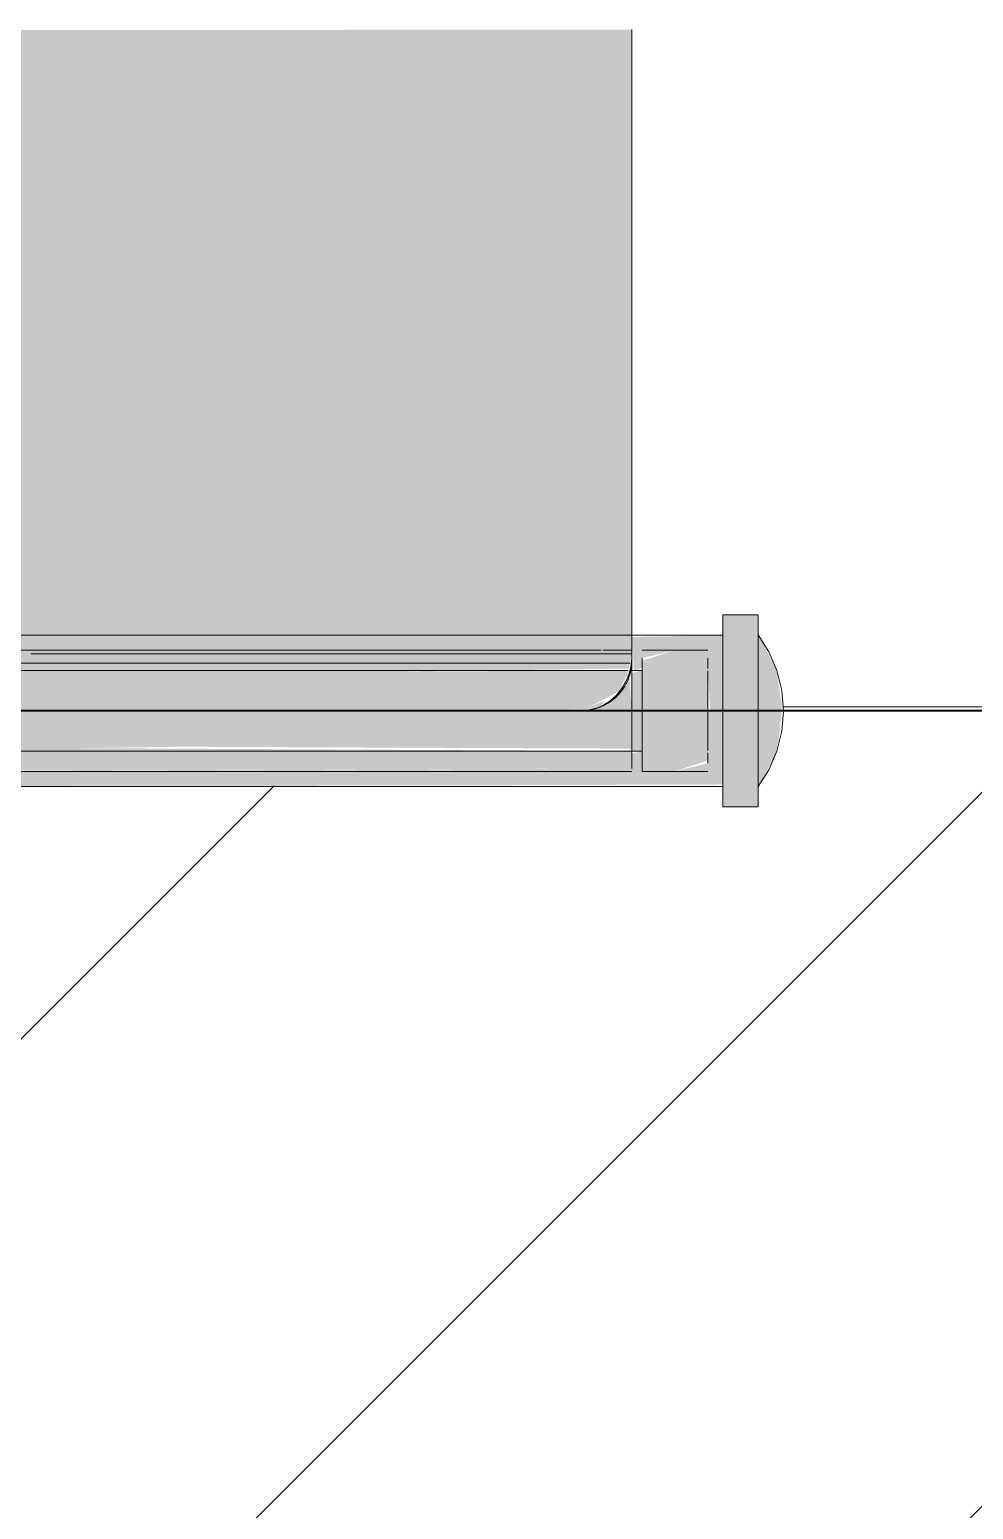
# Model space of a CAD drawing. Header units: millimetres. Extents: x 0 to 98412, y -2706 to 7916.
# Drawn here: x 82514.6 to 82608, y 520.9 to 667.5 of the extents above; entities that cross this region are included whole.
import ezdxf

# ---------------------------------------------------------------- set-up
doc = ezdxf.new("R2010")
doc.units = ezdxf.units.MM
for name, color, linetype, lineweight in [('0-1', 7, 'Continuous', 9), ('A-WALL-PATT', 7, 'Continuous', 9), ('P-SANR-FIXT', 7, 'Continuous', 9)]:
    doc.layers.add(name, color=color, linetype=linetype, lineweight=lineweight)
doc.layers.add('0-2', color=7, linetype='Continuous', lineweight=9, transparency=0.7)
doc.layers.add('A-DETL', color=5, linetype='Continuous', lineweight=40, true_color=0x0000ff)
doc.layers.add('A-DETL-GENF-1', color=7, linetype='Continuous', lineweight=9, true_color=0xe0e0e0)

# ---------------------------------------------------------------- blocks, each defined once
blk = doc.blocks.new('Sanitary_Toilet-Accessories_Gessi_Wall-mounted-paper-roll-holder-65449 - Chrome-30913797-Развертка 1_13-3')
at = {"layer": '0-2'}
for points in [[(-67785, 666.4), (-67725.5, 666.44), (-67725.5, 667.44), (-67844.5, 667.4), (-67844.5, 666.44), (-67791.33, 666.4)], [(-67759.18, 607.3), (-67725.5, 607.5), (-67725.5, 666.44), (-67844.5, 666.44), (-67844.5, 620.34), (-67843.38, 619.8), (-67839.23, 616.92), (-67836.56, 614.21), (-67835.44, 612.64), (-67833.95, 610.21), (-67832.6, 607.49), (-67825.41, 607.47), (-67759.6, 607.3)], [(-67714.45, 590.5), (-67713, 590.5), (-67713, 609.5), (-67716.5, 609.5), (-67716.5, 590.5), (-67714.75, 590.5)], [(-67716.5, 600), (-67716.5, 607.5), (-67725.5, 607.3), (-67725.31, 603.99), (-67724.5, 604.24), (-67724.5, 605.2), (-67721.25, 606), (-67718, 604.95), (-67717.77, 600)], [(-67713, 592.49), (-67711.33, 595.58), (-67710.94, 597.23), (-67710.66, 600.36), (-67711.15, 604.01), (-67712.87, 607.3), (-67713, 607.3), (-67713, 592.5)], [(-67721.25, 600), (-67718, 600), (-67718, 605.2), (-67721.25, 606), (-67724.5, 604.95), (-67724.5, 600), (-67722.06, 600)], [(-67725.5, 600), (-67724.5, 600.18), (-67724.5, 604), (-67725.5, 603.73), (-67725.5, 600.13)], [(-67800.68, 596), (-67770.06, 596.44), (-67725.5, 596.25), (-67725.5, 600), (-67831.51, 599.83), (-67831.54, 596.16), (-67807.88, 596.07), (-67801.95, 596.01)], [(-67724.5, 596), (-67724.5, 600), (-67725.5, 600), (-67725.5, 596.01)], [(-67721.25, 594), (-67718, 595.08), (-67718, 600), (-67724.5, 600), (-67724.5, 594.8), (-67721.25, 594)], [(-67814.55, 594), (-67725.5, 594.28), (-67725.5, 595.23), (-67832.08, 595.2), (-67832.15, 594.14), (-67814.65, 594)], [(-67725.5, 595.23), (-67725.5, 596.01), (-67786.4, 596.33), (-67807.88, 596.07), (-67831.89, 596.02), (-67831.78, 595.24), (-67728.53, 595.23)]]:
    blk.add_hatch(color=256, dxfattribs=at).paths.add_polyline_path(points)
h = blk.add_hatch(color=256, dxfattribs=at)
h.paths.add_polyline_path([(-67725.7, 603.99), (-67725.5, 604.16), (-67725.7, 604)])
h.paths.add_polyline_path([(-67755.25, 605.64), (-67725.5, 605.76), (-67725.5, 607.46), (-67803.88, 607.38), (-67832.72, 607.24), (-67831.78, 605.71), (-67759.18, 605.64)])
h = blk.add_hatch(color=256, dxfattribs=at)
h.paths.add_polyline_path([(-67777.99, 603.48), (-67725.81, 604.18), (-67725.5, 605.76), (-67814.75, 605.64), (-67832.19, 605.47), (-67831.57, 603.84), (-67808.12, 603.93), (-67793.12, 603.83), (-67780.66, 603.54)])
h.paths.add_polyline_path([(-67725.76, 603.99), (-67725.67, 604.17), (-67725.76, 604)])
h = blk.add_hatch(color=256, dxfattribs=at)
h.paths.add_polyline_path([(-67728.53, 600), (-67725.5, 600.13), (-67725.78, 603.59), (-67726.26, 602.48), (-67726.89, 601.58), (-67728.59, 600.38), (-67730.5, 600)])
h.paths.add_polyline_path([(-67841, 600), (-67841.04, 600.25), (-67841.02, 600.1)])
h.paths.add_polyline_path([(-67727.16, 601.49), (-67726.68, 601.91), (-67726.94, 601.67)])
h.paths.add_polyline_path([(-67725.89, 603.99), (-67725.73, 604.17), (-67725.88, 604)])
h = blk.add_hatch(color=256, dxfattribs=at)
h.paths.add_polyline_path([(-67730.5, 600), (-67728.46, 600.47), (-67728.53, 600.45), (-67729.93, 600.13)])
h.paths.add_polyline_path([(-67771.59, 600), (-67730.21, 600.13), (-67726.77, 601.91), (-67725.98, 603.75), (-67725.89, 603.99), (-67786.94, 603.69), (-67808.12, 603.93), (-67831.77, 603.46), (-67831.44, 600), (-67772.34, 600)])
h.paths.add_polyline_path([(-67726.77, 601.67), (-67725.75, 603.75), (-67726.2, 602.88), (-67726.75, 601.74)])
h = blk.add_hatch(color=256, dxfattribs=at)
h.paths.add_polyline_path([(-67730.5, 600), (-67728.51, 600.46), (-67728.26, 601), (-67730.21, 600.13)])
h.paths.add_polyline_path([(-67726.52, 602.34), (-67725.76, 603.99), (-67726, 603.7), (-67726.47, 602.45)])
h = blk.add_hatch(color=256, dxfattribs=at)
h.paths.add_polyline_path([(-67832, 592.5), (-67741.1, 592.62), (-67716.5, 592.7), (-67716.5, 600), (-67718, 600), (-67718, 594.8), (-67721.25, 594), (-67724.5, 595.04), (-67724.5, 596), (-67725.5, 595.76), (-67725.5, 594.28), (-67804.8, 594), (-67832, 593.83), (-67832, 592.5)])
h.paths.add_polyline_path([(-67793.12, 592.75), (-67793.12, 592.75), (-67790.44, 592.75)])
at = {"layer": '0-1'}
for p, q in [((-67713, 609.5), (-67716.5, 609.5)), ((-67725.5, 607.5), (-67832, 607.5)), ((-67716.5, 607.5), (-67725.5, 607.5)), ((-67728.53, 606), (-67844.5, 606)), ((-67725.5, 606), (-67728.39, 606)), ((-67718, 606), (-67724.5, 606)), ((-67725.88, 604), (-67786.9, 604)), ((-67724.5, 604), (-67725.5, 604)), ((-67710.66, 597.99), (-67710.5, 600)), ((-67793.57, 596), (-67725.5, 596)), ((-67725.5, 596), (-67724.5, 596)), ((-67814.56, 594), (-67725.5, 594)), ((-67724.5, 594), (-67718, 594)), ((-67832, 592.5), (-67716.5, 592.5)), ((-67716.5, 590.5), (-67713, 590.5))]:
    blk.add_line(p, q, dxfattribs=at)
at = {"layer": '0-1', "flags": 128}
for points in [[(-67710.5, 600), (-67710.66, 602.01), (-67711.14, 603.99), (-67711.94, 605.85), (-67713, 607.51)], [(-67713, 607.51), (-67711.94, 605.85), (-67711.14, 603.99), (-67710.66, 602.01), (-67710.5, 600)], [(-67710.5, 600), (-67710.66, 597.99), (-67711.14, 596.01)], [(-67713, 592.49), (-67711.94, 594.15), (-67711.14, 596.01), (-67710.66, 597.99)], [(-67711.14, 596.01), (-67711.94, 594.15), (-67713, 592.49)]]:
    blk.add_lwpolyline(points, dxfattribs=at)
at = {"layer": 'P-SANR-FIXT'}
for p, q in [((-67725.5, 666.61), (-67725.5, 667.45)), ((-67725.5, 667.45), (-67725.5, 666.69)), ((-67725.5, 667.44), (-67725.5, 666.74)), ((-67725.5, 605.47), (-67725.5, 667.44)), ((-67725.5, 666.74), (-67725.5, 612.83)), ((-67725.5, 666.62), (-67725.5, 665.55)), ((-67725.5, 664.89), (-67725.5, 666.61)), ((-67725.5, 666.28), (-67725.5, 664.76)), ((-67725.5, 605.5), (-67725.5, 666.28)), ((-67725.5, 665.55), (-67725.5, 663.2)), ((-67725.5, 664.76), (-67725.5, 662.91)), ((-67725.5, 658.38), (-67725.5, 664.74)), ((-67725.5, 663.2), (-67725.5, 660.43)), ((-67725.5, 662.91), (-67725.5, 660.7)), ((-67725.5, 660.7), (-67725.5, 656.77)), ((-67725.5, 660.43), (-67725.5, 657.61)), ((-67725.5, 636.77), (-67725.5, 658.09)), ((-67725.5, 657.61), (-67725.5, 650.31)), ((-67725.5, 656.77), (-67725.5, 654.41)), ((-67725.5, 654.41), (-67725.5, 636.16)), ((-67725.5, 650.18), (-67725.5, 640.81)), ((-67725.5, 640.81), (-67725.5, 637.64)), ((-67725.5, 637.64), (-67725.5, 630.23)), ((-67725.5, 608.05), (-67725.5, 636.72)), ((-67725.5, 636.16), (-67725.5, 632.99)), ((-67725.5, 632.99), (-67725.5, 625.34)), ((-67725.5, 630.23), (-67725.5, 624.56)), ((-67725.5, 625.34), (-67725.5, 619.22)), ((-67725.5, 624.56), (-67725.5, 618.24)), ((-67725.5, 619.22), (-67725.5, 613.11)), ((-67725.5, 618.24), (-67725.5, 605)), ((-67725.5, 607.49), (-67725.5, 618.17)), ((-67725.5, 617.97), (-67725.5, 605.47)), ((-67725.5, 613.11), (-67725.5, 608.05)), ((-67725.5, 612.64), (-67725.5, 607.49)), ((-67716.5, 609.5), (-67716.5, 607.66)), ((-67716.5, 600), (-67716.5, 609.5)), ((-67713, 609.5), (-67713, 600)), ((-67713, 607.67), (-67713, 609.5)), ((-67725.5, 607.47), (-67725.5, 608.05)), ((-67725.5, 608.05), (-67725.5, 607.47)), ((-67725.5, 607.49), (-67725.5, 606.95)), ((-67725.5, 606.95), (-67725.5, 607.49)), ((-67725.5, 606.69), (-67725.5, 607.2)), ((-67725.5, 607.2), (-67725.5, 606.69)), ((-67725.5, 606.69), (-67725.5, 606.22)), ((-67725.5, 606.22), (-67725.5, 606.69)), ((-67725.5, 606.22), (-67725.5, 606.68)), ((-67725.5, 606.68), (-67725.5, 606.22)), ((-67716.5, 607.66), (-67716.5, 604.75)), ((-67716.5, 600), (-67716.5, 607.5)), ((-67716.5, 607.5), (-67716.5, 600)), ((-67713, 604.75), (-67713, 607.67)), ((-67713, 607.51), (-67713, 600)), ((-67713, 607.51), (-67713, 600)), ((-67755.25, 605.64), (-67785, 605.64)), ((-67725.5, 605.64), (-67755.25, 605.64)), ((-67725.5, 606.21), (-67725.5, 605.79)), ((-67725.5, 605.79), (-67725.5, 606.21)), ((-67725.5, 605.76), (-67725.5, 606)), ((-67725.5, 604.5), (-67725.5, 605.91)), ((-67725.5, 605.91), (-67725.5, 604.5)), ((-67725.5, 604.33), (-67725.5, 605.59)), ((-67725.5, 605.5), (-67725.5, 604.18)), ((-67725.5, 604.18), (-67725.5, 605.5)), ((-67725.5, 605), (-67725.5, 605.5)), ((-67725.5, 605.47), (-67725.5, 604.7)), ((-67836.1, 604.7), (-67785, 604.7)), ((-67785, 604.7), (-67725.64, 604.7)), ((-67725.5, 604.7), (-67725.5, 605)), ((-67725.5, 605), (-67725.5, 604.62)), ((-67725.5, 604.6), (-67725.5, 600.15)), ((-67725.5, 600.13), (-67725.5, 604.31)), ((-67725.5, 603.1), (-67725.5, 604.31)), ((-67725.5, 604.31), (-67725.5, 603.1)), ((-67725.5, 604.01), (-67725.5, 602.88)), ((-67725.5, 602.88), (-67725.5, 604.01)), ((-67724.5, 605.2), (-67724.5, 604.43)), ((-67724.5, 604.43), (-67724.5, 605.2)), ((-67724.5, 600), (-67724.5, 604.41)), ((-67724.5, 604.33), (-67724.5, 603.24)), ((-67724.5, 602.83), (-67724.5, 604)), ((-67724.5, 604), (-67724.5, 602.83)), ((-67718, 604.18), (-67718, 605.2)), ((-67718, 605.2), (-67718, 604.18)), ((-67718, 600), (-67718, 603.94)), ((-67718, 603.94), (-67718, 600)), ((-67716.5, 604.75), (-67716.5, 600)), ((-67713, 600), (-67713, 604.75)), ((-67725.5, 600.14), (-67725.5, 602.79)), ((-67725.5, 602.79), (-67725.5, 601.88)), ((-67725.5, 602.6), (-67725.5, 600.13)), ((-67725.5, 600.13), (-67725.5, 602.6)), ((-67724.5, 603.12), (-67724.5, 600)), ((-67724.5, 600), (-67724.5, 602.73)), ((-67724.5, 602.73), (-67724.5, 600)), ((-67725.5, 601.88), (-67725.5, 600.14)), ((-67725.5, 600.01), (-67725.5, 597.39)), ((-67725.5, 600), (-67725.5, 597.33)), ((-67725.5, 596.84), (-67725.5, 600)), ((-67725.5, 595.66), (-67725.5, 599.99)), ((-67724.5, 596.88), (-67724.5, 600)), ((-67724.5, 600), (-67724.5, 595.59)), ((-67724.5, 597.27), (-67724.5, 600)), ((-67724.5, 600), (-67724.5, 597.27)), ((-67718, 600), (-67718, 596.06)), ((-67718, 596.06), (-67718, 600)), ((-67716.5, 600), (-67716.5, 592.34)), ((-67716.5, 590.5), (-67716.5, 600)), ((-67716.5, 593.5), (-67716.5, 600)), ((-67716.5, 600), (-67716.5, 593.5)), ((-67713, 600), (-67713, 596.25)), ((-67713, 600), (-67713, 590.5)), ((-67713, 592.33), (-67713, 600)), ((-67713, 600), (-67713, 596.25)), ((-67725.5, 597.13), (-67725.5, 595.37)), ((-67725.5, 597.06), (-67725.5, 596.54)), ((-67725.5, 595.64), (-67725.5, 596.55)), ((-67725.5, 596.45), (-67725.5, 595.87)), ((-67724.5, 596), (-67724.5, 597.17)), ((-67724.5, 597.17), (-67724.5, 596)), ((-67724.5, 595.67), (-67724.5, 596.76)), ((-67725.5, 595.65), (-67725.5, 594.99)), ((-67725.5, 594.28), (-67725.5, 595.64)), ((-67725.5, 595), (-67725.5, 595.53)), ((-67725.5, 595.35), (-67725.5, 595)), ((-67725.5, 594.99), (-67725.5, 594.3)), ((-67724.5, 594.8), (-67724.5, 595.57)), ((-67724.5, 595.57), (-67724.5, 594.8)), ((-67718, 595.82), (-67718, 594.8)), ((-67718, 594.8), (-67718, 595.82)), ((-67713, 596.25), (-67713, 592.49)), ((-67713, 596.25), (-67713, 593.5)), ((-67724.5, 594.8), (-67724.5, 594)), ((-67724.5, 594), (-67724.5, 594.8)), ((-67716.5, 592.5), (-67716.5, 593.5)), ((-67716.5, 593.5), (-67716.5, 592.5)), ((-67713, 593.5), (-67713, 592.49)), ((-67716.5, 592.34), (-67716.5, 590.5)), ((-67713, 590.5), (-67713, 592.33))]:
    blk.add_line(p, q, dxfattribs=at)
at = {"layer": 'P-SANR-FIXT', "flags": 128}
for points in [[(-67839.5, 600), (-67785, 600), (-67730.5, 600)], [(-67730.5, 600), (-67785, 600), (-67839.5, 600)]]:
    blk.add_lwpolyline(points, dxfattribs=at)
at = {"layer": 'P-SANR-FIXT'}
for points, knots in [([(-67730.5, 600), (-67730.14, 600.01), (-67729.62, 600.08), (-67728.97, 600.26), (-67728.36, 600.51), (-67727.77, 600.88), (-67727.24, 601.33), (-67726.53, 602.06), (-67725.74, 603.44), (-67725.51, 604.76), (-67725.5, 605.47)], [0, 0, 0, 0, 0.125, 0.1875, 0.25, 0.375, 0.4375, 0.5, 0.75, 1, 1, 1, 1]), ([(-67726.96, 601.62), (-67727.07, 601.49), (-67727.3, 601.26), (-67727.79, 600.84), (-67728.48, 600.43), (-67729.42, 600.12), (-67730.13, 600.02), (-67730.5, 600)], [0.5, 0.5, 0.5, 0.5, 0.5625, 0.625, 0.75, 0.875, 1, 1, 1, 1]), ([(-67727.08, 601.5), (-67727.15, 601.42), (-67727.34, 601.23), (-67727.79, 600.84), (-67728.21, 600.6), (-67728.5, 600.46)], [0.5209746, 0.5209746, 0.5209746, 0.5209746, 0.5625, 0.625, 0.75, 0.75, 0.75, 0.75])]:
    blk.add_open_spline(points, degree=3, knots=knots, dxfattribs=at)
for points in [[(-67725.5, 605.47), (-67725.5, 605.13), (-67725.52, 604.79), (-67725.58, 604.45)], [(-67725.5, 605), (-67725.5, 604.35), (-67725.76, 603.04), (-67726.87, 601.37), (-67728.54, 600.26), (-67729.85, 600), (-67730.5, 600)], [(-67726.96, 601.47), (-67726.5, 601.93), (-67725.76, 603.04), (-67725.5, 604.35), (-67725.5, 605)], [(-67725.58, 604.45), (-67725.61, 604.29), (-67725.69, 603.96), (-67725.79, 603.64), (-67725.85, 603.47)], [(-67726.42, 602.35), (-67726.59, 602.09), (-67726.77, 601.84), (-67726.96, 601.62)], [(-67725.85, 603.47), (-67726, 603.1), (-67726.19, 602.71), (-67726.42, 602.35)], [(-67728.59, 600.38), (-67727.98, 600.63), (-67727.43, 601), (-67726.96, 601.47)], [(-67728.5, 600.46), (-67728.79, 600.33), (-67729.42, 600.12), (-67730.13, 600.02), (-67730.5, 600)], [(-67728.5, 600.46), (-67728.79, 600.33), (-67729.42, 600.12), (-67730.13, 600.02), (-67730.5, 600)], [(-67730.5, 600), (-67729.85, 600), (-67729.19, 600.13), (-67728.59, 600.38)]]:
    blk.add_open_spline(points, degree=3, dxfattribs=at)

msp = doc.modelspace()

# ---------------------------------------------------------------- hatches: boundary and pattern name
at = {"layer": 'A-DETL-GENF-1'}
h = msp.add_hatch(dxfattribs=at)
h.set_pattern_fill('FP_31', color=256, style=0, pattern_type=2)
h.set_pattern_definition([(45, (83289.753, 0), (-35.3553, 35.3553), [])])
h.paths.add_polyline_path([(82450.1, 0), (82604.51, 0), (82604.49, 36.39), (82739.74, 0.23), (82739.74, 0), (82939.74, 0), (82939.74, 600), (82589.2, 599.72), (82588.41, 595.58), (82586.87, 592.7), (82586.74, 592.27), (82586.74, 590.5), (82583.24, 590.5), (82583.24, 592.5), (82495.86, 592.62), (82466.94, 592.49), (82465.79, 589.79), (82463.76, 586.56), (82461.36, 583.83), (82458.11, 581.28), (82455.95, 579.95), (82450.77, 578.07), (82445.74, 577.5), (82438.79, 578.6), (82435.12, 580.2), (82431.27, 582.81), (82428.3, 585.79), (82427.02, 587.63), (82425.69, 589.79), (82423.99, 594.24), (82423.52, 596.48), (82423.18, 600), (82339.56, 600), (82339.56, 400), (82590.86, 400), (82590.74, 380), (82587.78, 356.49), (82585.23, 344.82), (82580.24, 328.18), (82578.19, 322.41), (82575.52, 315.98), (82569.11, 302.37), (82559.57, 286.26), (82548.95, 271.5), (82534.16, 255.29), (82508.98, 234.53), (82492.08, 223.92), (82465.33, 211.61), (82450.1, 207.45), (82450.1, 116.05)])
at = {"layer": 'A-WALL-PATT'}
h = msp.add_hatch(dxfattribs=at)
h.set_pattern_fill('FP_30', color=256, style=0, pattern_type=2)
h.set_pattern_definition([(90, (84739.74, 0), (-600, 4e-14), []), (180, (84739.74, 0), (-7e-14, -600), [])])
h.paths.add_polyline_path([(83809.09, 0), (84128.74, 0), (84128.74, 100), (83270.74, 100), (83270.74, 770), (84128.74, 770), (84128.74, 800), (83250.74, 800), (83250.8, 209.98), (83255.03, 208.39), (83255.92, 207.59), (83257.25, 205.68), (83257.81, 202.93), (83257.81, 32.93), (83260.31, 32.93), (83260.31, 10), (83267.35, 10), (83267.35, 0), (83725.76, 0)])
h.paths.add_polyline_path([(82947.96, 0), (83218.13, 0), (83218.13, 10), (83225.17, 10), (83225.17, 32.93), (83227.67, 32.93), (83227.67, 202.93), (83228.61, 206.11), (83229.57, 207.61), (83229.82, 208.01), (83232.35, 209.27), (83234.74, 210), (83234.74, 1650), (83239.74, 1650), (83239.74, 1800), (81945.74, 1800), (81945.74, 790), (81975.74, 790), (81975.74, 795), (81976.45, 797.57), (81979.17, 799.59), (81980.74, 800), (82006.43, 799.82), (82008.34, 799.19), (82010.07, 797.4), (82010.74, 794.06), (82010.74, 790), (82075.74, 790), (82075.74, 750), (82082.88, 480.32), (82085.17, 400), (82339.56, 400), (82339.56, 600), (82423.25, 600.17), (82423.52, 603.52), (82424.76, 608.13), (82426.96, 612.37), (82427.54, 613.23), (82431.27, 617.19), (82433.36, 618.72), (82435.52, 620.05), (82440.71, 621.93), (82445.74, 622.5), (82452.69, 621.4), (82455.24, 620.49), (82455.24, 667.44), (82574.24, 667.4), (82574.24, 607.46), (82583.24, 607.54), (82583.24, 609.5), (82586.74, 609.5), (82586.87, 607.3), (82588.41, 604.42), (82588.88, 602.67), (82589.24, 600), (82939.74, 600), (82939.74, 0)])
h.paths.add_polyline_path([(81945.74, 1.38), (82015.86, 20.21), (82029.38, 263.48), (81995.74, 272.71), (81995.74, 380), (81945.74, 380), (81945.74, 6.74)])

# ---------------------------------------------------------------- linework, layer by layer
at = {"layer": 'A-DETL'}
msp.add_line((82939.74, 600), (82339.56, 600), dxfattribs=at)

# ---------------------------------------------------------------- block references
at = {"layer": 'P-SANR-FIXT'}
msp.add_blockref('Sanitary_Toilet-Accessories_Gessi_Wall-mounted-paper-roll-holder-65449 - Chrome-30913797-Развертка 1_13-3', (150299.74, 0), dxfattribs=at)

doc.saveas('drawing.dxf')
